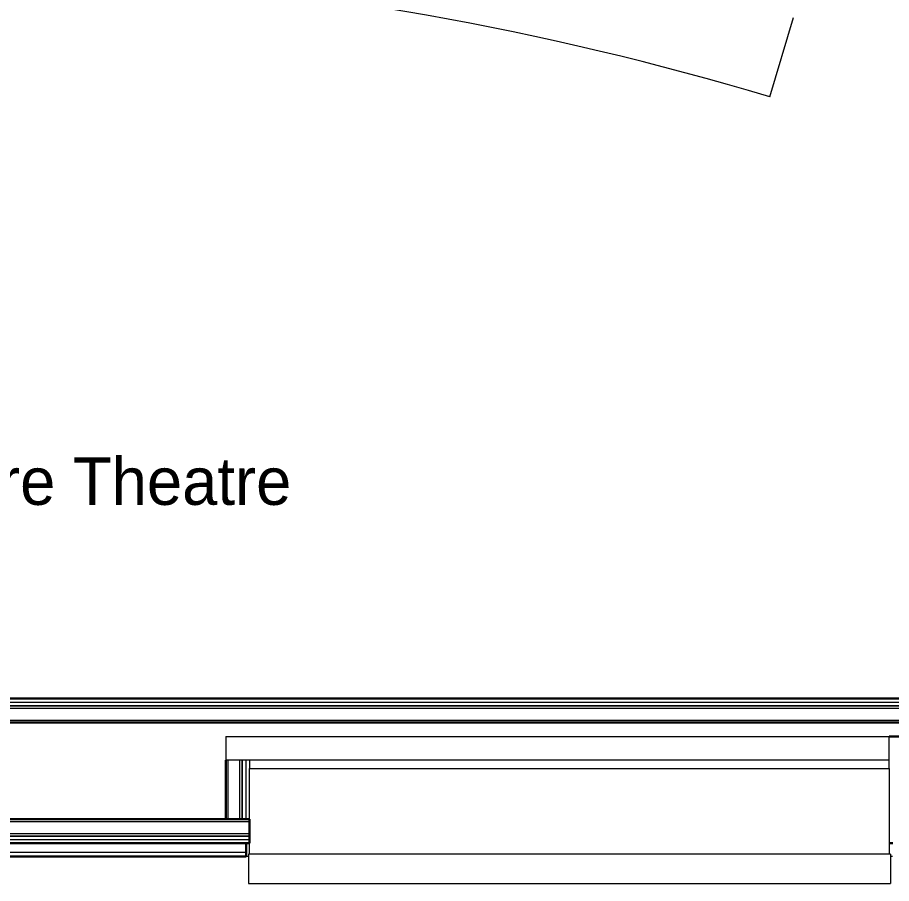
# Model space of a CAD drawing. Header units: millimetres. Extents: x 90978 to 295199, y -4084 to 97293.
# Drawn here: x 211486 to 215176, y 14993 to 18647 of the extents above; entities that cross this region are included whole.
import ezdxf

# ---------------------------------------------------------------- set-up
doc = ezdxf.new("R2010")
doc.units = ezdxf.units.MM
doc.header["$MEASUREMENT"] = 0
for name, color, linetype, lineweight in [('A-AREA-IDEN', 7, 'CONTINUOUS', 9), ('CSM-STL-XX-ZZ-M3-A-XXXX-00001_detached _19_04_21__rvt-1-Level 0$0$A-WALL', 7, 'CONTINUOUS', 9), ('CSM-STL-XX-ZZ-M3-A-XXXX-00001_detached _19_04_21__rvt-1-Level 0$0$I-FURN', 8, 'CONTINUOUS', 9), ('CSM-STL-XX-ZZ-M3-A-XXXX-00001_detached _19_04_21__rvt-1-Level 0$0$I-WALL', 7, 'CONTINUOUS', 9)]:
    doc.layers.add(name, color=color, linetype=linetype, lineweight=lineweight)
doc.styles.add('Century Gothic', font='GOTHIC.TTF', dxfattribs={"height": 200})

msp = doc.modelspace()

# ---------------------------------------------------------------- linework, layer by layer
at = {"layer": 'CSM-STL-XX-ZZ-M3-A-XXXX-00001_detached _19_04_21__rvt-1-Level 0$0$A-WALL'}
for p, q in [((203297.3, 15758.7), (218612, 15758.7)), ((203297.3, 15743.7), (218627, 15743.7)), ((203297.3, 15742.7), (218628, 15742.7)), ((203297.3, 15732.7), (218638, 15732.7)), ((203297.3, 15682.7), (218688, 15682.7)), ((212375.2, 15264.2), (212375.2, 15512.7)), ((212425.2, 15264.2), (212425.2, 15512.7)), ((212435.2, 15264.2), (212435.2, 15512.7)), ((212436.2, 15264.2), (212436.2, 15512.7)), ((212451.2, 15264.2), (212451.2, 15512.7)), ((202187.3, 15254.2), (212465.8, 15254.2)), ((202137.3, 15204.2), (212465.8, 15204.2)), ((202111.3, 15178.2), (212465.8, 15178.2)), ((202126.3, 15193.2), (212465.8, 15193.2)), ((202127.3, 15194.2), (212465.8, 15194.2)), ((212452.2, 15123.2), (210343.3, 15123.2))]:
    msp.add_line(p, q, dxfattribs=at)
at = {"layer": 'CSM-STL-XX-ZZ-M3-A-XXXX-00001_detached _19_04_21__rvt-1-Level 0$0$I-FURN'}
for p, q in [((214661.5, 18312.1), (214762.1, 18647.4)), ((215166.2, 15512.7), (212466.2, 15512.7)), ((212466.2, 15512.7), (212466.2, 15477.7)), ((215166.2, 15477.7), (215166.2, 15512.7)), ((212466.2, 15477.7), (215166.2, 15477.7)), ((212466.2, 15117.2), (212466.2, 15477.7)), ((212466.2, 15477.7), (215166.2, 15477.7)), ((215166.2, 15477.7), (215166.2, 15117.2)), ((215171.2, 15117.2), (212461.2, 15117.2)), ((212461.2, 15117.2), (212461.2, 14992.7)), ((215171.2, 15117.2), (215171.2, 14992.7)), ((212461.2, 14992.7), (215171.2, 14992.7))]:
    msp.add_line(p, q, dxfattribs=at)
for centre, radius, start, end in [((210962.9, 5981.5), 14156.9, 59.79253, 87.83503), ((210962.9, 5981.5), 13806.9, 59.7876, 87.78012), ((210962.9, 5981), 12873.9, 73.30362, 86.56221)]:
    msp.add_arc(centre, radius, start, end, dxfattribs=at)
at = {"layer": 'CSM-STL-XX-ZZ-M3-A-XXXX-00001_detached _19_04_21__rvt-1-Level 0$0$I-WALL', "lineweight": 30}
for p, q in [((218597, 15773.7), (203297.3, 15773.7)), ((203297.3, 15672.7), (218698, 15672.7)), ((215267.2, 15613.7), (215166.2, 15613.7)), ((212365.2, 15512.7), (212365.2, 15264.2)), ((212465.8, 15264.2), (202197.3, 15264.2)), ((212365.2, 15264.2), (212466.2, 15264.2)), ((212465.8, 15163.2), (212465.8, 15264.2)), ((210327.3, 15163.2), (212465.8, 15163.2)), ((212452.2, 15163.2), (210343.3, 15163.2)), ((212452.2, 15107.2), (212452.2, 15163.2)), ((215166.2, 15163.2), (215181.2, 15163.2)), ((210343.3, 15107.2), (212452.2, 15107.2))]:
    msp.add_line(p, q, dxfattribs=at)
at = {"layer": 'CSM-STL-XX-ZZ-M3-A-XXXX-00001_detached _19_04_21__rvt-1-Level 0$0$I-WALL'}
for p, q in [((212365.2, 15613.7), (215166.2, 15613.7)), ((212365.2, 15613.7), (212365.2, 15512.7)), ((215166.2, 15512.7), (215166.2, 15613.7)), ((212466.2, 15512.7), (212365.2, 15512.7)), ((212461.2, 15107.2), (212452.2, 15107.2)), ((215180.2, 15107.2), (215171.2, 15107.2))]:
    msp.add_line(p, q, dxfattribs=at)

# ---------------------------------------------------------------- texts
at = {"layer": 'A-AREA-IDEN', "style": 'Century Gothic'}
msp.add_text('120 Person Lecture Theatre', height=200, dxfattribs=at).set_placement((209312.1, 16590.6))

doc.saveas('drawing.dxf')
